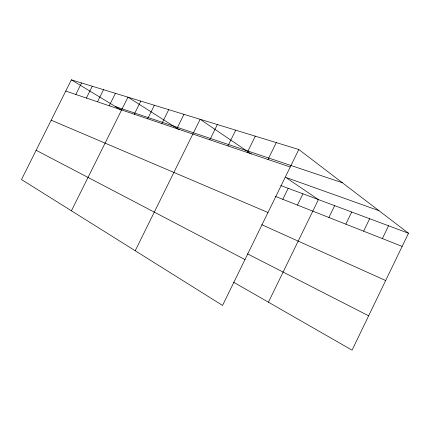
<?xml version="1.0" encoding="UTF-8"?>
<svg xmlns="http://www.w3.org/2000/svg" width="430" height="430" viewBox="0 0 430 430"><rect width="100%" height="100%" fill="white"/><g stroke="black" fill="none" stroke-linecap="round" stroke-linejoin="round"><path stroke-width="0.64" d="M298.802 149.5L222.547 305.434L21.5 179.547L71.369 79.84L298.802 149.5L408.5 233.232L352.062 350.16L233.576 282.214M363.619 231.184L369.655 218.725M382.372 238.58L388.559 225.782M328.896 217.494L334.658 205.653M345.817 224.164L351.713 212.022M282.816 199.316L288.197 188.302M297.452 205.088L302.957 193.817M268.433 302.204L318.42 199.59L285.627 177.327L378.954 210.678M267.998 159.492L276.28 142.599M209.829 139.809L217.349 124.549M227.938 145.937L235.694 130.172M247.282 152.483L255.291 136.176M176.875 128.656L183.965 114.326M135.213 250.749L200.138 119.282L251.34 154.042M134.268 114.24L140.798 101.104M147.667 118.777L154.37 105.259M161.847 123.571L168.737 109.661M86.382 98.04L92.267 86.242M97.502 101.802L103.539 89.693M109.22 105.769L115.417 93.331M71.428 210.807L127.952 97.169L179.149 129.661M75.814 94.46L81.56 82.958M115.53 106.624L342.339 182.734M65.758 91.063L290.239 167.012M280.849 185.561L408.5 233.232M275.528 196.44L402.152 246.385M51.191 120.185L267.987 212.511M261.714 224.675L385.672 280.532M247.454 253.84L368.639 315.813M36.141 150.274L244.971 259.575M71.369 79.84L121.62 110.322"/></g></svg>
